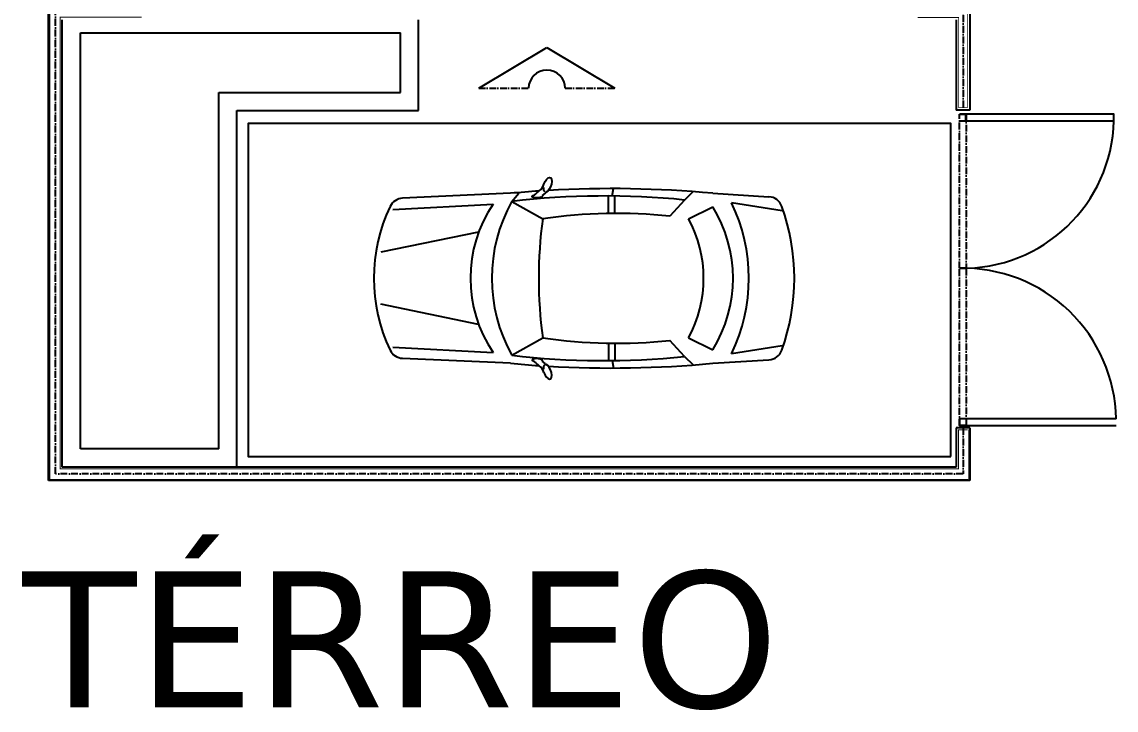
# Model space of a CAD drawing. Extents: x 542 to 1148, y 253 to 753.
# Drawn here: x 906.6 to 1147.8, y 299.5 to 451 of the extents above; entities that cross this region are included whole.
import ezdxf

# ---------------------------------------------------------------- set-up
doc = ezdxf.new("R2010")
doc.units = 0
doc.header["$LTSCALE"] = 0.125
doc.linetypes.add('ACAD_ISO10W100', pattern=[18.5, 12, -3, 0.5, -3])
doc.layers.get('0').update_dxf_attribs({"linetype": 'CONTINUOUS'})
doc.layers.add('EJES', color=2, linetype='CONTINUOUS')
doc.styles.add('TIT3', font='verdana.ttf', dxfattribs={"height": 1})

msp = doc.modelspace()

# ---------------------------------------------------------------- linework, layer by layer
at = {"linetype": 'Continuous'}
for p, q in [((912.54, 350), (912.54, 753)), ((1115.54, 753), (1115.54, 431.61)), ((915.54, 353), (915.54, 451.5)), ((994.04, 431.5), (994.04, 451.5)), ((1112.54, 451.5), (1112.54, 431.61)), ((919.54, 357), (919.54, 448.64)), ((919.54, 448.64), (990.04, 448.64)), ((990.04, 435.5), (990.04, 448.64)), ((1007.32, 436.41), (1022.32, 445.4)), ((1022.32, 445.4), (1037.32, 436.41)), ((950.04, 357), (950.04, 435.5)), ((950.04, 435.5), (990.04, 435.5)), ((1115.54, 431.61), (1112.54, 431.61)), ((954.04, 353), (954.04, 431.5)), ((954.04, 431.5), (994.04, 431.5)), ((1014.32, 413.29), (990.53, 412.19)), ((1014.62, 411.52), (1016.14, 413.35)), ((1020.65, 413.81), (1019.87, 413.19)), ((1021.93, 413.35), (1021.27, 412.81)), ((1035.87, 408.84), (1035.87, 412.7)), ((1036.71, 412.69), (1037.03, 414.32)), ((1037.28, 408.86), (1037.28, 412.68)), ((1052.67, 411.81), (1054.55, 413.65)), ((1058.86, 413.29), (1071.26, 412.53)), ((988.37, 409.75), (1010.49, 410.93)), ((1014.62, 411.52), (1021.4, 407.68)), ((1052.67, 411.81), (1049.42, 408.27)), ((1053.55, 407.68), (1058.86, 410.34)), ((1074.2, 409.45), (1062.99, 411.22)), ((1007.24, 404.73), (985.71, 400.3)), ((1007.24, 384.41), (985.71, 388.84)), ((1014.62, 377.62), (1021.4, 381.46)), ((1053.55, 381.46), (1058.86, 378.8)), ((988.37, 379.39), (1010.49, 378.21)), ((1035.87, 380.29), (1035.87, 376.44)), ((1037.28, 380.28), (1037.28, 376.45)), ((1052.67, 377.32), (1049.42, 380.86)), ((1074.2, 379.68), (1062.99, 377.91)), ((1014.32, 375.85), (990.53, 376.94)), ((1021.93, 375.79), (1021.27, 376.33)), ((1036.71, 376.44), (1037.03, 374.81)), ((1052.67, 377.32), (1054.55, 375.48)), ((1058.86, 375.85), (1071.26, 376.61)), ((1020.65, 375.32), (1019.87, 375.95)), ((1115.54, 361.61), (1112.54, 361.61)), ((1112.54, 361.61), (1112.54, 353)), ((1115.54, 361.61), (1115.54, 350)), ((950.04, 357), (919.54, 357)), ((1112.54, 353), (915.54, 353)), ((1115.54, 350), (912.54, 350))]:
    msp.add_line(p, q, dxfattribs=at)
at = {"linetype": 'ACAD_ISO10W100'}
for p, q in [((914.04, 351.5), (914.04, 751.5)), ((1114.04, 492.46), (1114.04, 431.61)), ((1007.32, 436.41), (1018.29, 436.41)), ((1026.35, 436.41), (1037.32, 436.41)), ((1114.59, 430.73), (1114.59, 429.24)), ((1114.7, 430.73), (1114.7, 429.24)), ((1114.7, 396.8), (1113.22, 396.8)), ((1114.7, 396.69), (1113.22, 396.69)), ((1114.04, 361.61), (1114.04, 351.5)), ((1114.04, 351.5), (914.04, 351.5))]:
    msp.add_line(p, q, dxfattribs=at)
at = {"linetype": 'Continuous', "const_width": 0.2}
for points in [[(1115.18, 361.31), (1115.18, 350.29), (912.8, 350.29), (912.8, 752.51), (1114.97, 752.51), (1114.97, 609.89)], [(1114.97, 492.46), (1114.97, 432.15), (1113.05, 432.15), (1113.05, 452), (1104.04, 452)], [(933.04, 452.06), (915.07, 452.06), (915.07, 352.58), (1113, 352.58), (1113, 361.19), (1115.02, 361.19)]]:
    msp.add_lwpolyline(points, dxfattribs=at)
at = {"linetype": 'ACAD_ISO10W100'}
for points in [[(1113.22, 396.8), (1113.22, 430.73), (1114.7, 430.73), (1114.7, 396.8)], [(1114.7, 396.69), (1114.7, 362.15), (1113.22, 362.15), (1113.22, 396.69)]]:
    msp.add_lwpolyline(points, dxfattribs=at)
at = {"linetype": 'Continuous'}
for points in [[(1113.33, 429.24), (1147.26, 429.24), (1147.26, 430.73), (1113.33, 430.73)], [(1147.75, 363.63), (1113.22, 363.63), (1113.22, 362.15), (1147.75, 362.15)]]:
    msp.add_lwpolyline(points, dxfattribs=at)
msp.add_lwpolyline([(1111.3, 355.34), (1111.3, 428.7), (956.53, 428.7), (956.53, 355.34)], close=True, dxfattribs=at)
for centre, radius, start, end in [((1022.32, 436.41), 4.03, 0, 180), ((1113.96, 430.1), 33.31, 268.7242, 358.5283), ((1018.62, 416.31), 3.21, 309.0208, 341.5332), ((1036.59, 173.51), 240.81, 93.8024, 95.3061), ((1035, 236.2), 176.5, 84.2567, 96.6325), ((1017.85, 415.68), 3.21, 296.6987, 309.0208), ((1022.29, 414.29), 0.739, 158.641, 238.1924), ((1022.29, 414.29), 0.739, 158.641, 238.1924), ((1023.96, 410.85), 3.21, 121.2085, 129.0208), ((1036.59, 173.51), 240.81, 84.6939, 93.3191), ((1071.06, 409.32), 3.21, 19.8322, 86.4928), ((1021.03, 394.57), 36.82, 154.5905, 205.4095), ((990.68, 408.99), 3.21, 92.6352, 154.5905), ((1034.67, 394.57), 29.19, 145.9185, 214.0815), ((1044.87, 394.57), 34.68, 150.74, 209.26), ((1033.4, 394.57), 29.95, 328.2296, 31.7704), ((1028.74, 394.57), 38.09, 334.0691, 25.9309), ((1030.14, 394.57), 46.71, 340.1678, 19.8322), ((1118.09, 394.57), 97.57, 172.2772, 187.7228), ((1037.81, 294.35), 114.51, 84.1778, 98.2368), ((1029.26, 394.57), 27.6, 331.6381, 28.3619), ((1113.96, 363), 33.8, 1.0651, 91.2573), ((1037.81, 494.78), 114.51, 261.7632, 275.8222), ((990.68, 380.15), 3.21, 205.4095, 267.3648), ((1071.06, 379.81), 3.21, 273.5072, 340.1678), ((1035, 552.94), 176.5, 263.3675, 275.7433), ((1017.85, 373.45), 3.21, 50.9792, 63.3013), ((1036.59, 615.62), 240.81, 264.6939, 266.1976), ((1018.62, 372.83), 3.21, 18.4668, 50.9792), ((1022.29, 374.85), 0.739, 121.8076, 201.359), ((1023.96, 378.28), 3.21, 230.9792, 238.7915), ((1036.59, 615.62), 240.81, 266.6809, 275.3061)]:
    msp.add_arc(centre, radius, start, end, dxfattribs=at)
at = {"linetype": 'Continuous', "extrusion": (0, 0, -1)}
for centre, major_axis, ratio, start_param, end_param in [((1022.45, 415.14), (0.61, 1.62), 0.454063, 4.632982, 9.036247), ((1020.21, 412.63), (-1.13, -0.05), 0.328188, 2.793684, 6.914763)]:
    msp.add_ellipse(centre, major_axis=major_axis, ratio=ratio, start_param=start_param, end_param=end_param, dxfattribs=at)
at = {"linetype": 'Continuous'}
for centre, major_axis, ratio, start_param, end_param in [((1020.21, 376.5), (-1.13, 0.05), 0.328188, 2.793684, 6.914763), ((1022.45, 373.99), (0.61, -1.62), 0.454063, 4.632982, 9.036247)]:
    msp.add_ellipse(centre, major_axis=major_axis, ratio=ratio, start_param=start_param, end_param=end_param, dxfattribs=at)

# ---------------------------------------------------------------- texts
at = {"layer": 'EJES', "linetype": 'Continuous', "ltscale": 0.5, "style": 'TIT3'}
msp.add_text('TÉRREO', height=30, dxfattribs=at).set_placement((906.77, 300.04))

doc.saveas('drawing.dxf')
